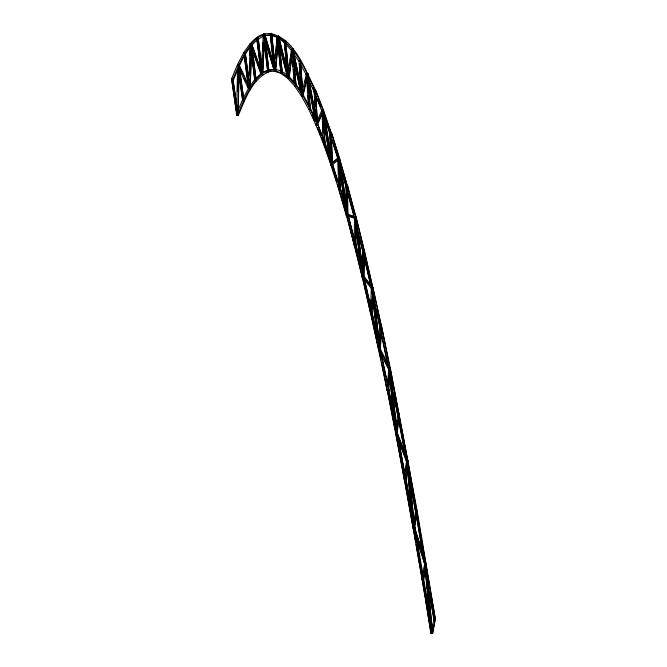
<?xml version="1.0" encoding="UTF-8"?>
<svg xmlns="http://www.w3.org/2000/svg" width="667" height="667" viewBox="0 0 667 667"><rect width="100%" height="100%" fill="white"/><g stroke="black" fill="none" stroke-linecap="round" stroke-linejoin="round"><path stroke-width="1" d="M354.319 238.986L354.46 218.267L355.986 218.092L355.986 216.908L339.461 157.695L331.374 132.324L347.682 187.127L347.657 185.885L355.986 218.092M278.498 35.926L288.936 77.814L287.66 77.956M288.936 77.814L278.748 36.927M354.26 245.164L354.277 244.047L362.298 277.397L354.26 245.164L355.803 245.022L363.832 277.222L380.257 349.816L378.723 349.992L362.323 276.313L362.289 277.364L370.452 312.331L371.986 312.156L363.857 276.138L363.823 277.189L362.289 277.364M355.794 244.989L347.891 214.34L355.803 245.022L355.803 243.839L363.832 277.222M357.162 229.165L362.865 252.026L362.881 250.9M236.785 108.129L237.544 68.984M239.128 65.624L238.169 115.066L236.893 115.216L236.927 113.157M237.352 91.521L237.769 69.893M238.169 115.066L238.886 65.75M362.523 267.234L362.89 250.992L362.773 267.133M363.849 276.121L364.424 250.767L355.995 216.942L364.399 251.851L364.415 250.734L381.591 326.63L380.265 349.85L381.332 326.63L381.549 327.647L380.007 327.755L373.812 299.583M362.856 251.993L362.89 250.934M370.452 312.331L370.477 311.272M381.549 327.622L372.953 287.31L371.978 312.131L370.443 312.298M248.899 81.316L250.083 47.124M249.366 75.021L249.8 62.59M250.058 55.336L250.308 48.082M251.476 43.872L250.142 89.378L251.692 44.831L251.476 43.872L250.192 44.022M370.602 308.196L371.419 287.51L371.436 293.655M370.985 305.036L371.194 299.858M371.802 310.122L372.695 287.369L372.92 288.336L371.377 288.503L371.819 290.52M301.642 95.073L301.601 95.898L302.885 95.748L292.871 49.125L302.885 95.748M371.377 288.503L371.427 287.519L371.869 289.536M370.702 312.298L387.127 390.387L384.876 378.356M380.624 330.757L380.057 326.805L380.482 328.839M380.257 349.816L371.761 311.155M261.472 67.534L263.29 35.393M262.039 62.323L262.456 55.069M262.748 49.883L263.157 42.63M263.39 38.486L263.507 36.41M262.673 73.587L264.632 34.209L262.615 74.621M379.173 341.913L380.057 326.78L381.599 326.672L390.337 368.668L408.037 461.622L435.451 619.743L417.175 510.964L390.345 368.701L388.803 368.843L389.136 371.761M379.515 340.912L379.865 334.859M380.098 330.824L380.057 326.78M380.007 327.755L380.065 326.838M378.781 349.041L378.714 349.958L380.248 349.783L380.315 348.866L378.773 349.008L381.09 360.155M381.599 326.672L390.27 369.585L388.736 369.726L388.111 366.758M388.736 369.76L388.803 368.843L389.211 370.91M432.533 633.191L423.62 578.497L422.086 578.673L430.999 633.367L432.533 633.191L405.828 479.173L388.719 389.295L380.315 348.866M387.502 385.259L388.794 368.759L388.761 372.911M388.119 381.165L388.519 376.005M388.536 388.211L390.07 368.618L388.669 390.303M274.454 65.758L277.013 37.035M275.404 58.629L275.763 54.527M276.038 51.451L276.497 46.323M276.772 43.238L277.322 37.085M278.297 36.885L275.579 70.802M275.671 69.777L278.598 36.943M387.118 390.353L388.661 390.212L388.728 389.328L397.182 433.308L395.648 433.517L387.193 389.503M390.27 369.551L390.345 368.701M395.648 433.517L395.723 432.666L404.302 479.381L405.836 479.206L397.265 432.524L397.182 433.342L395.639 433.483L404.302 479.381M396.215 427.505L397.632 413.448L398.908 413.307L397.198 433.475L398.908 413.307M396.832 424.587L397.232 420.569M397.54 417.559L397.632 413.448M316.116 124.087L316.041 124.762L317.325 124.612L307.829 73.895M397.649 413.615L397.941 416.416M395.639 433.483L395.731 432.7M404.736 475.479L406.57 460.822M405.553 471.719L405.92 468.784M406.161 466.833L406.528 463.907M404.294 479.348L404.394 478.623L413.073 527.972L404.294 479.348L405.828 479.173L405.92 478.422L414.707 527.08L414.607 527.805L413.065 527.947L424.47 592.963M414.157 502.935L422.911 554.394M288.286 71.761L291.321 50.142M288.778 70.844L289.211 67.759M289.503 65.7L289.786 63.64M290.228 60.547L290.512 58.488M290.804 56.428L291.095 54.369M289.186 76.88L292.746 48.966L289.044 77.906L287.769 78.056M413.915 521.978L415.608 510.88L416.892 510.73L414.632 528.031M414.891 518.084L415.199 516.066M415.508 514.049L415.608 510.88M414.432 526.88L416.892 510.73M415.641 511.139L415.533 511.797L409.263 477.088M413.065 527.947L413.181 527.28M414.599 527.772L414.716 527.113L423.62 578.464L423.503 579.131L421.969 579.273M424.254 560.839L424.671 564.54L426.205 564.365L426.321 563.732L424.787 563.882L424.671 564.515L424.145 561.497M426.205 564.365L426.321 563.707L424.787 563.907M422.595 575.413L424.754 563.607L424.237 568.718M423.52 572.661L423.878 570.685M331.082 164.04L330.982 164.549L332.266 164.407L332.366 163.899L323.353 110.263L332.266 164.407M423.503 579.098L423.62 578.497M430.999 633.367L425.496 599.083M431.916 628.606L434.009 619.001L435.284 618.859L432.558 633.508L431.282 633.65L431.082 632.449M435.284 618.859L432.558 633.508M302.459 90.862L306.42 73.77M304.986 82.016L305.911 77.997M307.462 74.637L302.801 94.739L303.001 95.948M303.235 94.939L307.896 74.837M346.548 214.916L347.699 215.124M237.994 114.782L233.008 79.573L237.994 114.782L236.718 114.932L231.724 79.715M231.641 80.649L231.432 79.148L237.502 64.582L243.713 52.776L245.256 52.593L251.609 43.572L258.121 37.344L264.774 33.934L264.957 35.476C247.073 43.33 240.428 63.907 233.183 80.474L232.966 78.973L239.036 64.407L245.248 52.601L245.456 54.119L245.256 52.593M237.727 111.181L242.471 99.8L248.524 88.302M236.543 114.024L236.76 115.524L238.294 115.349C245.348 99.258 251.776 79.231 269.151 71.577L268.968 70.035L267.434 70.21L262.84 72.561M317.184 121.044L321.936 110.038M363.64 276.78L355.928 217.409L363.64 276.78L362.356 276.93L362.231 274.679M243.722 52.768C248.924 44.997 255.052 35.985 264.782 33.934L264.957 35.476L271.752 34.901L271.577 33.35L263.248 34.109M249.65 86.702L254.702 79.54L261.005 73.503C267.625 70.577 275.104 67.384 282.191 71.644C291.271 77.038 297.382 85.86 302.968 94.572L303.093 96.081L310.247 109.171L308.704 109.33L301.551 96.24L301.442 94.764L301.559 96.256L294.514 85.885L287.602 78.256L280.815 73.362L282.358 73.195L289.144 78.089L296.056 85.718L294.514 85.885M254.702 79.54L256.236 79.356L262.54 73.328L262.731 74.871L262.54 73.328M331.732 163.006L337.986 157.837M265.783 72.695L269.151 71.577M371.819 291.112L371.611 287.961L371.853 290.003M371.452 288.036L372.886 287.81L380.073 349.383L378.798 349.525L378.306 345.423M263.348 34.359L264.732 34.192L275.488 70.794L265.024 35.176M270.043 33.525C295.164 37.911 305.119 70.552 315.566 90.187L331.416 133.658L329.873 133.809L323.653 116.25M265.366 35.484L271.752 34.901M256.587 37.519L258.121 37.344L258.312 38.886L258.121 37.344M331.416 133.658L323.412 109.83L315.574 90.212L315.649 91.621C306.286 71.969 297.64 49.591 278.698 37.16L277.164 37.327L270.218 35.068M250.075 43.747L251.617 43.572L251.809 45.106L251.617 43.572M250.283 43.922L251.559 43.78L262.181 73.729M284.117 40.92L285.651 40.754L285.801 42.288L284.259 42.455M238.903 64.716L237.627 64.866L237.844 65.766M300.442 61.172L300.317 59.663L300.433 61.164L298.891 61.331L293.213 52.968M282.358 73.195L282.191 71.644L282.349 73.187L275.688 71.019L274.154 71.194L280.824 73.362M231.432 79.148L232.966 78.973M231.599 80.057L232.883 79.907M287.602 78.256L289.144 78.089L289.003 76.555L289.144 78.089M301.551 96.24L303.093 96.081L302.976 94.589L310.147 107.687L317.442 123.545L332.466 164.816L340.12 188.819L338.578 188.969C330.165 161.881 321.127 134.876 308.704 109.33M237.952 114.165L236.668 114.307L236.893 115.216M315.991 125.146L317.534 124.987L317.45 123.562L324.871 142.129L332.416 163.457L332.466 164.816L330.924 164.966L330.882 163.632L336.41 180.957M323.395 143.688L324.937 143.538L324.879 142.154L324.937 143.538M338.578 188.969L346.365 215.733L347.899 215.558L340.095 187.544L347.899 215.558M363.765 277.314L363.657 276.046L372.753 287.219L372.861 288.486L363.765 277.314L362.489 277.455L362.381 276.188M380.198 349.95L380.115 348.724L390.137 368.534L390.22 369.76L380.198 349.95L378.914 350.1L378.831 348.874M395.506 431.007L395.731 433.066L397.182 432.941L390.087 369.134L397.007 432.916M407.921 460.664L405.853 479.39L408.054 461.806L397.123 433.508L395.839 433.658L395.789 432.491M406.495 461.764L408.029 461.589L408.129 460.864L408.037 461.622L406.503 461.797L405.736 457.762M414.44 527.397L413.156 527.539L412.848 524.437M430.899 630.899L431.09 632.958L432.558 633L426.038 563.957L432.366 632.816M268.367 70.127L273.979 69.643M267.609 71.753L275.688 71.019L275.521 69.468L275.688 71.019M395.731 433.066L395.681 431.032M347.699 214.299L355.786 216.875L355.92 218.159L347.832 215.591L346.557 215.733L354.644 218.309M350.017 215.591L354.51 217.017M278.698 37.16L278.539 35.618L278.698 37.16L271.752 34.901L271.586 33.35M278.406 36.352L282.233 72.478L278.506 37.385M278.739 38.469L284.267 42.463M285.576 43.914L291.512 50.459M364.44 279.848L371.586 288.636M303.093 96.081L296.048 85.709L295.923 84.2L296.056 85.718M299.074 60.747L300.9 87.11M300.308 63.924L306.445 75.129L306.345 73.67L306.445 75.129M384.759 360.572L388.402 367.775M381.19 354.594L388.936 369.902L388.853 368.676M239.053 65.775L250.075 89.503L250 88.294L238.978 64.566L237.694 64.707L237.769 65.916M240.662 71.102L241.938 73.837M244.055 78.398L245.331 81.141M247.449 85.701L248.291 87.527M239.044 68.659L248.366 88.736M312.748 87.577L314.032 90.362M308.571 79.757L314.124 91.813M317.534 124.987L310.238 109.155L310.155 107.704L310.247 109.171M312.048 115.333L314.624 120.919M315.975 124.179L316.183 124.671M317.392 98.783L320.377 106.245M315.233 94.589L321.936 111.381M317.4 127.447L320.368 134.876M321.477 137.66L323.328 142.304M407.562 459.713L397.065 432.349L397.123 433.508M399.408 441.929L406.645 460.805M398.016 439.32L406.703 461.964M251.909 44.739L262.531 74.687M253.452 52.568L256.62 61.206M257.329 63.123L261.206 73.687M251.742 48.916L261.256 74.829M326.021 121.727L329.832 132.475M324.029 144.264L330.54 162.656M332.424 164.474L331.149 132.666L332.391 163.44M330.924 163.965L331.149 164.624M332.016 139.328L337.919 157.846M329.873 133.809L330.498 135.76M331.115 137.71L337.952 159.146L338.519 184.876M337.635 184.801L338.553 187.685M414.515 526.913L426.155 564.59L414.549 527.997L413.265 528.139L413.89 530.123M417.317 539.911L424.529 562.665M415.774 536.06L424.871 564.741L424.846 563.648M266.733 45.189L273.887 68.884M265.258 41.321L273.912 69.952M342.171 172.453L345.839 185.084M340.487 167.867L346.148 187.302L346.131 186.085M338.853 188.711L346.348 214.482L354.269 245.198L346.348 214.482L346.356 215.699M346.373 214.691L346.598 215.491M348.016 193.088L353.91 215.082M347.207 191.271L354.177 217.267M354.285 244.164L354.51 245.022M280.023 47.049L287.16 75.004M279.248 45.006L287.152 75.963M358.671 234.009L362.631 249.908M363.823 277.138L364.165 250.85L372.92 288.369M362.323 276.363L362.54 277.28M364.732 258.838L370.493 283.533M363.782 255.945L370.694 285.576M376.071 308.671L379.84 325.796M294.714 63.523L300.525 89.987M293.113 57.212L300.934 92.846M378.764 348.974L378.981 349.992M381.524 333.842L387.552 362.848M381.249 333.758L387.702 364.766M380.248 349.783L388.661 390.212M381.507 362.181L384.45 376.33M392.621 388.186L393.021 390.212M393.43 392.246L397.565 414.432L391.145 381.924M387.394 390.503L395.131 429.656M307.762 74.562L317.325 124.612M309.288 88.344L314.949 117.959M307.846 81.858L315.266 120.677M398.791 419.668L404.494 449.917M406.211 458.988L406.587 461.005M398.516 419.443L405.361 455.744M404.369 478.406L404.577 479.531M410.655 483.517L413.79 500.892M416.7 517.225L422.494 550.692M413.357 528.289L415.799 542.388M416.15 544.405L416.5 546.415M416.842 548.432L421.911 577.63M422.053 578.372L422.253 579.548M428.731 587.51L429.073 589.561M429.415 591.612L433.867 618.284M425.521 569.643L425.871 571.694M427.239 579.898L433.917 619.918M424.812 594.997L425.154 597.04M324.629 125.588L329.381 153.919M323.17 118.001L323.512 120.027M323.845 122.053L329.965 158.479M301.526 94.881L301.717 96.09M347.824 214.774L339.403 158.162L347.549 214.099M339.962 170.652L344.864 203.593M338.152 159.688L338.461 161.748M339.228 166.892L344.889 204.977M231.874 80.74L236.393 111.514M238.294 115.349L238.077 113.849L244.005 99.625L250.058 88.127L256.236 79.365L256.436 80.89L256.236 79.356M239.078 65.024L243.922 100.534L238.944 65.316M239.22 75.238L242.771 100.392M238.519 71.494L242.638 100.684M244.564 57.462L247.724 80.807M244.155 55.661L248.132 85.101M356.678 232.858L360.338 260.397M355.861 227.964L360.872 265.708M362.089 274.887L362.356 276.93M251.968 56.678L254.852 80.374L251.159 51.743M330.957 163.657L331.115 164.941M257.262 41.304L258.404 50.559M258.654 52.61L260.297 65.975M256.853 39.361L260.647 70.202M260.897 72.261L261.147 74.32M372.728 287.894L380.073 349.383M372.836 298.207L376.872 332.024M372.553 297.265L377.447 338.252M264.616 44.122L267.609 69.91M263.498 35.918L263.74 37.986M264.215 42.113L267.45 69.96M268.968 70.035L269.143 71.577M389.211 371.361L388.811 369.276L389.144 372.361M389.987 378.564L393.672 412.514M389.37 374.42L394.28 419.685M270.569 36.36L273.387 62.156M270.285 35.301L273.437 64.199M278.239 45.856L278.456 47.916M278.664 49.975L280.432 67.475M280.64 69.535L280.849 71.594M277.856 43.705L280.674 71.502M414.624 527.514L407.862 461.18L414.34 526.363M407.487 468.684L411.08 504.894M413.031 524.554L413.24 526.622M407.195 467.534L411.622 512.023M284.409 41.763L286.802 67.334M284.225 41.587L286.902 70.235M425.521 570.452L427.213 588.953M427.405 591.012L427.881 596.148M428.064 598.199L429.014 608.479M425.238 569.243L429.581 616.516M285.651 40.754L285.793 42.279M291.662 49.808L291.838 51.834M292.613 60.939L293.13 67.017M293.305 69.043L293.813 75.121M293.989 77.139L294.422 82.208M291.471 49.558L291.646 51.576M291.812 53.602L294.314 82.966M299.308 63.824L300.475 79.223M300.634 81.282L300.867 84.359M307.896 74.437L310.172 108.654L307.695 74.02M307.037 80.807L307.17 82.875M307.312 84.951L307.787 92.213M307.996 95.323L308.479 102.576M306.62 77.28L308.546 106.311M314.482 94.355L314.099 90.82L315.516 116.091M314.649 97.382L315.166 106.478M315.333 109.513L315.508 112.548M322.269 113.982L322.503 119.034M322.645 122.069L323.145 133.175M322.061 113.407L323.253 139.678M330.515 145.931L329.873 132.816L330.682 156.695M330.69 151.117L330.757 153.202M340.12 188.819L332.424 163.482L332.458 164.791M330.89 163.657L330.924 164.966M338.194 159.872L338.502 174.279M346.123 186.051L346.148 187.302M347.874 215.349L347.432 186.118L347.657 214.549M346.481 201.276L346.148 186.268L346.315 206.57M355.744 217.083L355.786 244.872L355.744 217.083M399.183 413.415L399.108 414.265L399.183 413.44M417.167 510.93L417.067 511.656L417.175 510.964M426.038 563.465L423.537 579.398L426.038 563.465M323.22 109.897L317.267 123.653L317.45 124.904L323.395 111.147L323.22 109.897M245.298 53.252L249.967 89.019L245.298 53.252M251.659 44.264L256.136 80.232L251.659 44.264M339.261 157.695L332.233 163.507L332.391 164.791L339.42 158.979L339.461 157.695L339.486 158.979L339.261 157.695M258.162 38.077L262.431 74.17L258.162 38.077M264.824 34.692L268.851 70.844L264.824 34.692M239.036 64.399L237.502 64.574L239.036 64.407L239.253 65.908L239.036 64.399M271.627 34.15L275.563 70.268L271.627 34.15M285.693 41.621L289.036 77.422L285.693 41.621M292.946 49.658L295.956 85.101L292.946 49.658M300.35 60.597L303.001 95.506L300.35 60.597M315.591 91.179L315.374 90.679L317.467 124.529L315.591 91.179M323.412 110.805L323.195 110.23L324.879 143.138L323.412 110.805M339.453 158.704L339.228 157.971L340.087 188.544L339.453 158.704M244.222 101.126L244.005 99.625L244.214 101.134M250.267 89.645L250.058 88.127L250.267 89.653M293.046 50.283L292.905 48.758L293.038 50.275M307.979 74.954L307.871 73.478L307.971 74.937M323.47 111.214L323.395 109.805L323.462 111.189"/></g></svg>
